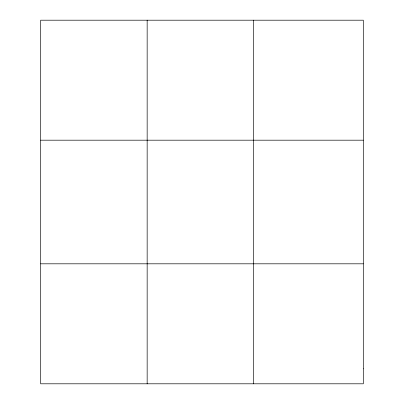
<?xml version="1.0" encoding="UTF-8"?>
<svg xmlns="http://www.w3.org/2000/svg" width="404" height="404" viewBox="0 0 404 404"><rect width="100%" height="100%" fill="white"/><g stroke="black" fill="none" stroke-linecap="round" stroke-linejoin="round"><path stroke-width="0.61" d="M147.157 20.2L147.157 383.8M253.616 20.2L253.616 383.8M40.698 140.188L363.302 140.188M40.698 263.812L363.302 263.812M363.302 368.801L363.302 383.8L40.698 383.8L40.698 20.2L363.302 20.2L363.302 368.801"/></g></svg>
